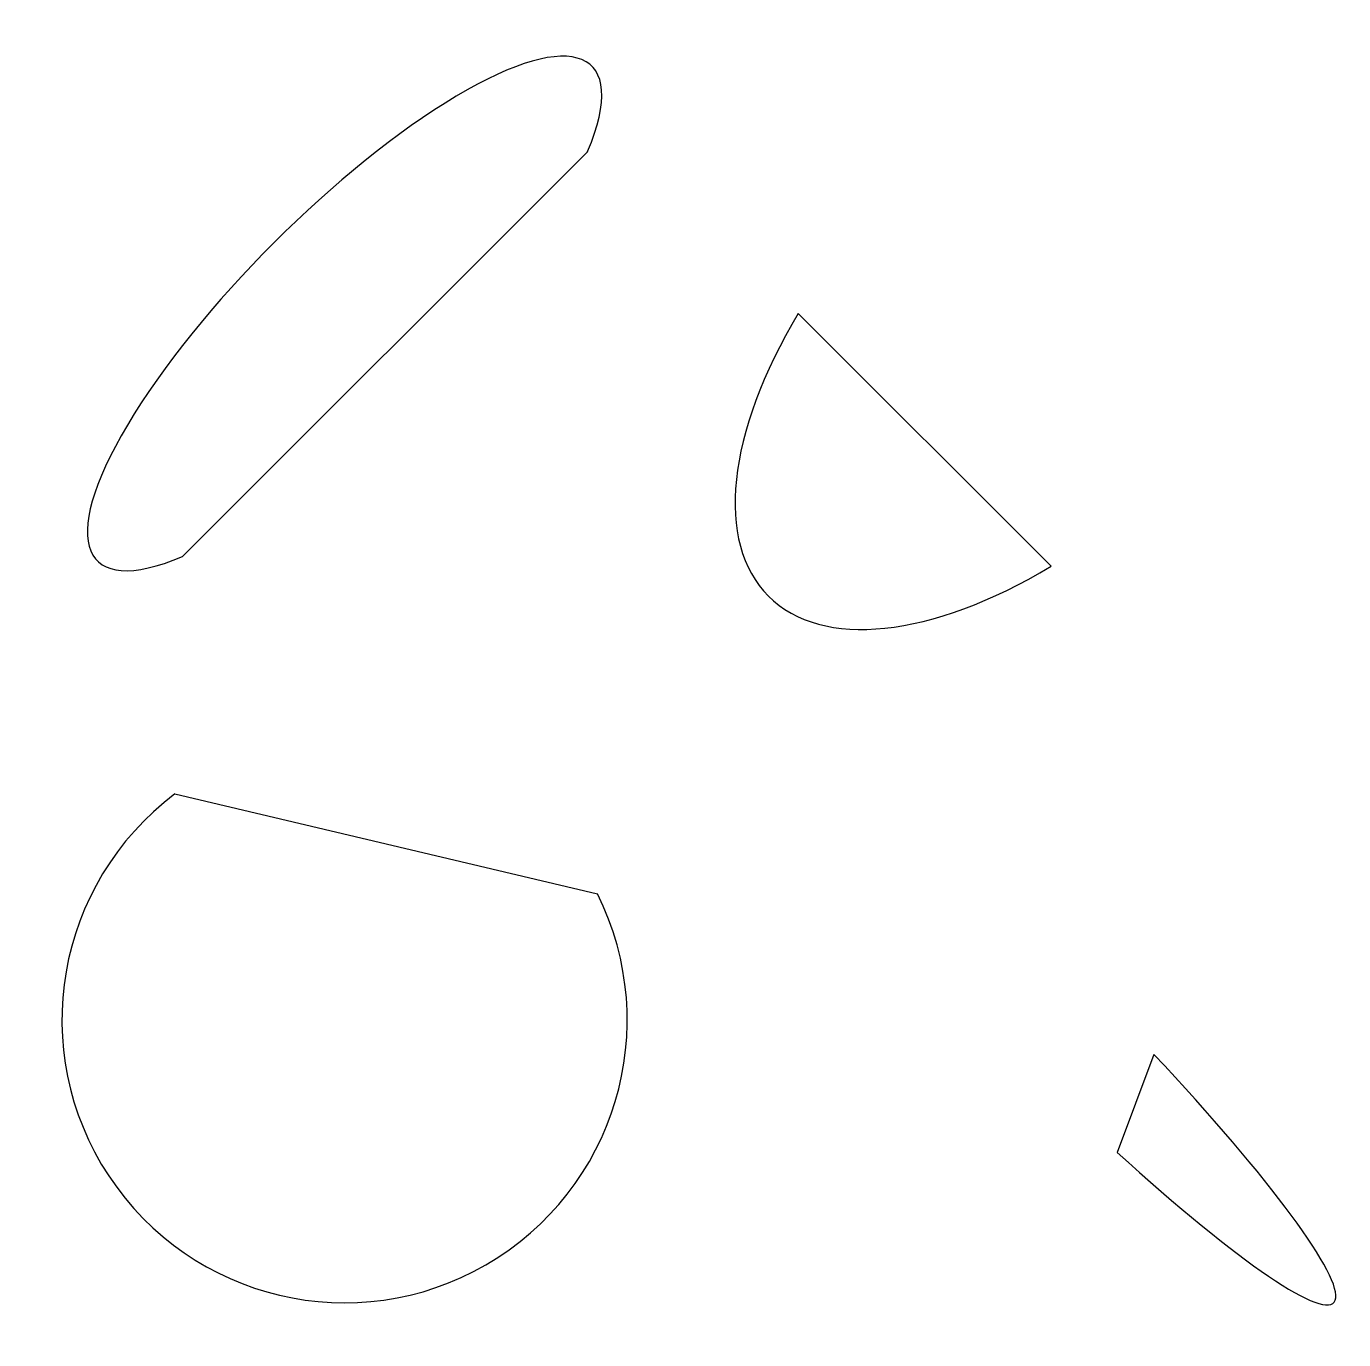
# Model space of a CAD drawing. Header units: millimetres. Extents: x -95 to 91, y -95 to 91.
import ezdxf

# ---------------------------------------------------------------- set-up
doc = ezdxf.new("R2010")
doc.units = ezdxf.units.MM
doc.layers.get('0').update_dxf_attribs({"linetype": 'CONTINUOUS', "lineweight": 25, "true_color": 0x000000})

msp = doc.modelspace()

# ---------------------------------------------------------------- linework, layer by layer
for p, q in [((-15.59, 72.94), (-72.94, 15.59)), ((50, 14.22), (14.22, 50)), ((-74, -18), (-14.22, -32.11)), ((64.55, -54.85), (59.36, -68.73))]:
    msp.add_line(p, q)
for centre, major_axis, ratio, start_param, end_param in [((-50, 50), (-35, -35), 0.285714, 2.530867, 0.610726), ((50, 50), (40, 40), 0.5, 2.034444, 4.248741), ((-50, -50), (-40, 0), 1, 5.35589, 3.60524), ((50, -50), (40, -40), 0.125, 5.07116, 1.325818)]:
    msp.add_ellipse(centre, major_axis=major_axis, ratio=ratio, start_param=start_param, end_param=end_param)

doc.saveas('drawing.dxf')
